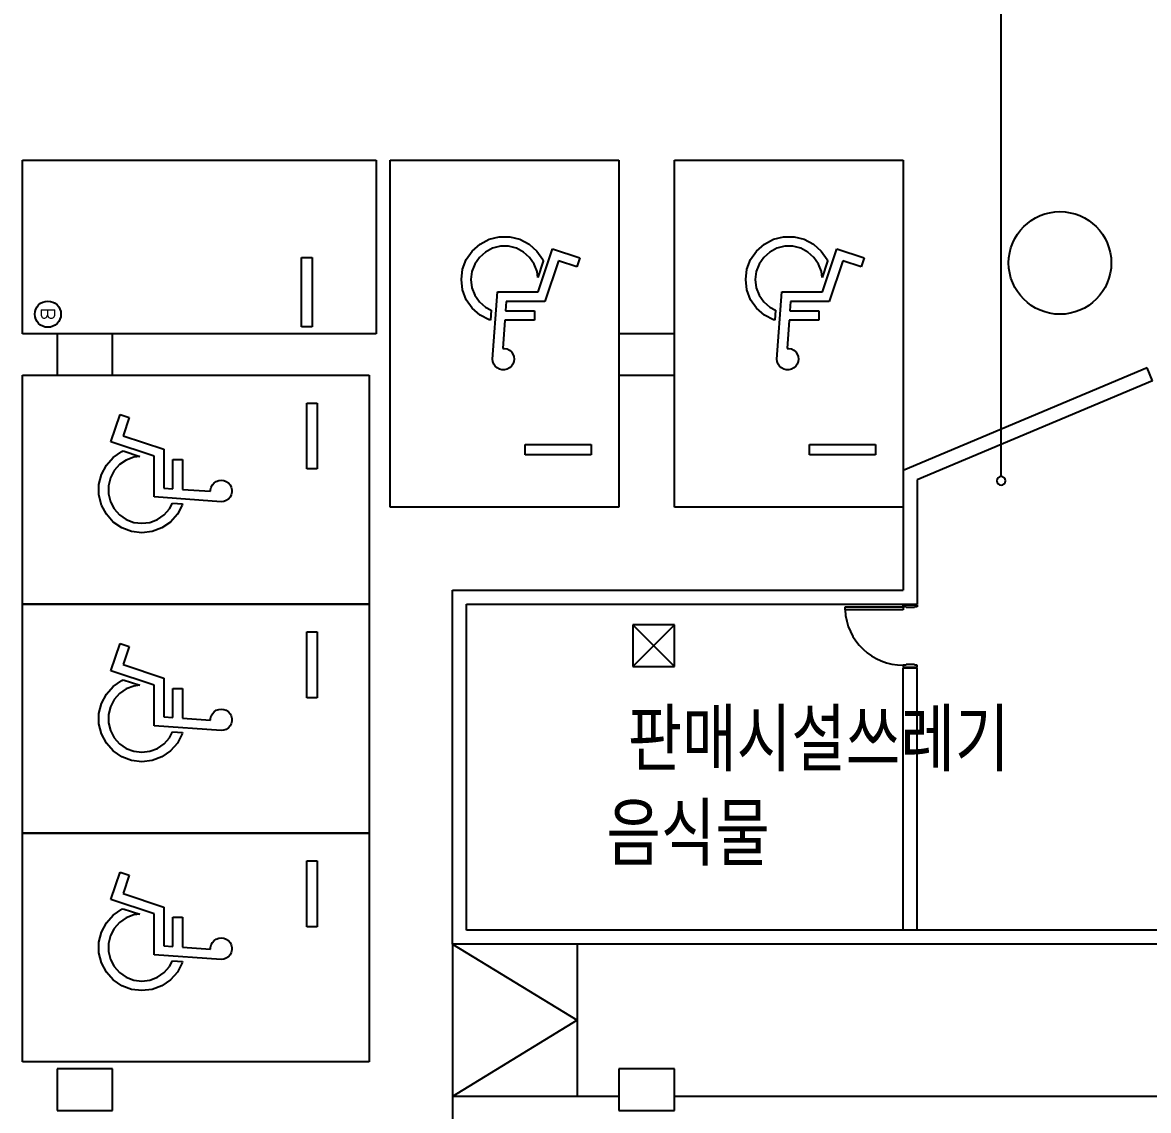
# Model space of a CAD drawing. Header units: millimetres. Extents: x -7614 to 421357, y 85218 to 341757.
# Drawn here: x 307220 to 323456, y 223427 to 239114 of the extents above; entities that cross this region are included whole.
import ezdxf
from ezdxf.enums import TextEntityAlignment as Align

# ---------------------------------------------------------------- set-up
doc = ezdxf.new("R2010")
doc.units = ezdxf.units.MM
doc.header["$LTSCALE"] = 600
doc.header["$MEASUREMENT"] = 0
doc.layers.add('e-plan', color=9, linetype='CONTINUOUS')
doc.layers.add('e-room-box', color=7, linetype='CONTINUOUS')
doc.styles.add('kiahn', font='romans.shx', dxfattribs={"bigfont": 'cadhs.shx'})

msp = doc.modelspace()

# ---------------------------------------------------------------- linework, layer by layer
at = {"layer": 'e-plan'}
for p, q in [((307220, 234627), (307220, 237127)), ((307220, 237127), (312320, 237127)), ((312320, 237127), (312320, 234627)), ((312520, 232127), (312520, 237127)), ((312520, 237127), (315820, 237127)), ((315820, 237127), (315820, 232127)), ((316620, 232127), (316620, 237127)), ((316620, 237127), (319920, 237127)), ((319920, 237127), (319920, 232127)), ((313705, 235819), (313817, 235918)), ((313817, 235918), (313950, 235988)), ((313950, 235988), (314095, 236024)), ((314095, 236024), (314245, 236024)), ((314245, 236024), (314391, 235988)), ((314391, 235988), (314524, 235918)), ((314524, 235918), (314636, 235819)), ((317805, 235819), (317917, 235918)), ((317917, 235918), (318050, 235988)), ((318050, 235988), (318195, 236024)), ((318195, 236024), (318345, 236024)), ((318345, 236024), (318491, 235988)), ((318491, 235988), (318624, 235918)), ((318624, 235918), (318736, 235819)), ((313619, 235695), (313705, 235819)), ((313895, 235804), (313808, 235727)), ((313999, 235859), (313895, 235804)), ((314112, 235887), (313999, 235859)), ((314229, 235887), (314112, 235887)), ((314342, 235859), (314229, 235887)), ((314445, 235804), (314342, 235859)), ((314533, 235727), (314445, 235804)), ((314636, 235819), (314721, 235695)), ((314654, 235229), (314862, 235851)), ((314862, 235851), (315255, 235720)), ((317719, 235695), (317805, 235819)), ((317995, 235804), (317908, 235727)), ((318099, 235859), (317995, 235804)), ((318212, 235887), (318099, 235859)), ((318329, 235887), (318212, 235887)), ((318442, 235859), (318329, 235887)), ((318545, 235804), (318442, 235859)), ((318633, 235727), (318545, 235804)), ((318736, 235819), (318821, 235695)), ((318754, 235229), (318962, 235851)), ((318962, 235851), (319355, 235720)), ((311245, 234727), (311245, 235727)), ((311245, 235727), (311395, 235727)), ((311395, 235727), (311395, 234727)), ((313566, 235555), (313619, 235695)), ((313742, 235631), (313701, 235522)), ((313808, 235727), (313742, 235631)), ((314599, 235631), (314533, 235727)), ((314640, 235522), (314599, 235631)), ((314730, 235673), (314651, 235436)), ((314721, 235695), (314730, 235673)), ((314949, 235676), (314754, 235091)), ((315211, 235589), (314949, 235676)), ((315255, 235720), (315211, 235589)), ((317666, 235555), (317719, 235695)), ((317842, 235631), (317801, 235522)), ((317908, 235727), (317842, 235631)), ((318699, 235631), (318633, 235727)), ((318740, 235522), (318699, 235631)), ((318830, 235673), (318751, 235436)), ((318821, 235695), (318830, 235673)), ((319049, 235676), (318854, 235091)), ((319311, 235589), (319049, 235676)), ((319355, 235720), (319311, 235589)), ((313548, 235406), (313566, 235555)), ((313701, 235522), (313686, 235406)), ((314651, 235436), (314640, 235522)), ((317648, 235406), (317666, 235555)), ((317801, 235522), (317786, 235406)), ((318751, 235436), (318740, 235522)), ((313566, 235257), (313548, 235406)), ((313619, 235117), (313566, 235257)), ((313686, 235406), (313701, 235290)), ((313701, 235290), (313742, 235181)), ((317666, 235257), (317648, 235406)), ((317719, 235117), (317666, 235257)), ((317786, 235406), (317801, 235290)), ((317801, 235290), (317842, 235181)), ((313705, 234994), (313619, 235117)), ((313742, 235181), (313808, 235085)), ((313998, 234261), (314067, 235229)), ((314067, 235229), (314654, 235229)), ((317805, 234994), (317719, 235117)), ((317842, 235181), (317908, 235085)), ((318098, 234261), (318167, 235229)), ((318167, 235229), (318754, 235229)), ((313817, 234894), (313705, 234994)), ((313808, 235085), (313895, 235008)), ((313895, 235008), (313978, 234964)), ((313978, 234964), (313968, 234820)), ((314195, 235091), (314186, 234958)), ((314186, 234958), (314605, 234958)), ((314754, 235091), (314195, 235091)), ((314605, 234958), (314605, 234820)), ((317917, 234894), (317805, 234994)), ((317908, 235085), (317995, 235008)), ((317995, 235008), (318078, 234964)), ((318078, 234964), (318068, 234820)), ((318295, 235091), (318286, 234958)), ((318286, 234958), (318705, 234958)), ((318854, 235091), (318295, 235091)), ((318705, 234958), (318705, 234820)), ((313950, 234825), (313817, 234894)), ((313968, 234820), (313950, 234825)), ((314176, 234820), (314147, 234415)), ((314605, 234820), (314176, 234820)), ((318050, 234825), (317917, 234894)), ((318068, 234820), (318050, 234825)), ((318276, 234820), (318247, 234415)), ((318705, 234820), (318276, 234820)), ((312320, 234627), (307220, 234627)), ((311395, 234727), (311245, 234727)), ((314147, 234415), (314172, 234415)), ((314172, 234415), (314208, 234407)), ((314208, 234407), (314241, 234389)), ((314241, 234389), (314269, 234364)), ((314269, 234364), (314291, 234333)), ((314291, 234333), (314304, 234298)), ((314304, 234298), (314309, 234261)), ((318247, 234415), (318272, 234415)), ((318272, 234415), (318308, 234407)), ((318308, 234407), (318341, 234389)), ((318341, 234389), (318369, 234364)), ((318369, 234364), (318391, 234333)), ((318391, 234333), (318404, 234298)), ((318404, 234298), (318409, 234261)), ((314002, 234224), (313998, 234261)), ((314015, 234189), (314002, 234224)), ((314037, 234158), (314015, 234189)), ((314065, 234133), (314037, 234158)), ((314098, 234116), (314065, 234133)), ((314241, 234133), (314208, 234116)), ((314269, 234158), (314241, 234133)), ((314291, 234189), (314269, 234158)), ((314304, 234224), (314291, 234189)), ((314309, 234261), (314304, 234224)), ((318102, 234224), (318098, 234261)), ((318115, 234189), (318102, 234224)), ((318137, 234158), (318115, 234189)), ((318165, 234133), (318137, 234158)), ((318198, 234116), (318165, 234133)), ((318341, 234133), (318308, 234116)), ((318369, 234158), (318341, 234133)), ((318391, 234189), (318369, 234158)), ((318404, 234224), (318391, 234189)), ((318409, 234261), (318404, 234224)), ((323437, 234133), (319920, 232653)), ((323514, 233949), (323437, 234133)), ((307220, 230727), (307220, 234027)), ((307220, 234027), (312220, 234027)), ((312220, 234027), (312220, 230727)), ((314134, 234107), (314098, 234116)), ((314172, 234107), (314134, 234107)), ((314208, 234116), (314172, 234107)), ((318234, 234107), (318198, 234116)), ((318272, 234107), (318234, 234107)), ((318308, 234116), (318272, 234107)), ((323514, 233949), (320120, 232521)), ((311319, 232677), (311319, 233627)), ((311319, 233627), (311469, 233627)), ((311469, 233627), (311469, 232677)), ((308496, 233068), (308627, 233461)), ((308627, 233461), (308758, 233418)), ((308758, 233418), (308671, 233155)), ((308671, 233155), (309256, 232960)), ((309118, 232861), (308496, 233068)), ((314470, 232879), (314470, 233029)), ((314470, 233029), (315420, 233029)), ((315420, 233029), (315420, 232879)), ((318570, 232879), (318570, 233029)), ((318570, 233029), (319520, 233029)), ((319520, 233029), (319520, 232879)), ((308429, 232730), (308528, 232842)), ((308528, 232842), (308652, 232928)), ((308652, 232928), (308674, 232936)), ((308674, 232936), (308911, 232857)), ((308825, 232847), (308716, 232805)), ((308911, 232857), (308825, 232847)), ((309118, 232273), (309118, 232861)), ((309256, 232960), (309256, 232402)), ((315420, 232879), (314470, 232879)), ((319520, 232879), (318570, 232879)), ((308359, 232597), (308429, 232730)), ((308620, 232739), (308543, 232652)), ((308716, 232805), (308620, 232739)), ((309389, 232392), (309389, 232812)), ((309389, 232812), (309527, 232812)), ((309527, 232812), (309527, 232382)), ((311469, 232677), (311319, 232677)), ((308323, 232452), (308359, 232597)), ((308488, 232548), (308460, 232435)), ((308543, 232652), (308488, 232548)), ((309983, 232476), (310014, 232497)), ((310014, 232497), (310049, 232510)), ((310049, 232510), (310086, 232515)), ((310086, 232515), (310123, 232510)), ((310123, 232510), (310158, 232497)), ((310158, 232497), (310189, 232476)), ((319920, 232653), (319920, 230927)), ((320120, 232521), (320120, 230727)), ((308323, 232302), (308323, 232452)), ((308460, 232435), (308460, 232318)), ((309256, 232402), (309389, 232392)), ((309527, 232382), (309932, 232354)), ((309932, 232378), (309941, 232415)), ((309932, 232354), (309932, 232378)), ((309941, 232415), (309958, 232448)), ((309958, 232448), (309983, 232476)), ((310189, 232476), (310214, 232448)), ((310214, 232448), (310231, 232415)), ((310231, 232415), (310240, 232378)), ((310240, 232341), (310231, 232304)), ((310240, 232378), (310240, 232341)), ((308359, 232156), (308323, 232302)), ((308460, 232318), (308488, 232205)), ((308488, 232205), (308543, 232102)), ((310086, 232204), (309118, 232273)), ((309339, 232102), (309383, 232185)), ((309383, 232185), (309527, 232175)), ((309527, 232175), (309523, 232156)), ((310123, 232208), (310086, 232204)), ((310158, 232222), (310123, 232208)), ((310189, 232243), (310158, 232222)), ((310214, 232271), (310189, 232243)), ((310231, 232304), (310214, 232271)), ((308429, 232023), (308359, 232156)), ((308528, 231911), (308429, 232023)), ((308543, 232102), (308620, 232015)), ((308620, 232015), (308716, 231948)), ((309166, 231948), (309262, 232015)), ((309262, 232015), (309339, 232102)), ((309453, 232023), (309353, 231911)), ((309523, 232156), (309453, 232023)), ((315820, 232127), (312520, 232127)), ((319920, 232127), (316620, 232127)), ((308652, 231826), (308528, 231911)), ((308716, 231948), (308825, 231907)), ((308825, 231907), (308941, 231893)), ((308941, 231893), (309057, 231907)), ((309057, 231907), (309166, 231948)), ((309353, 231911), (309230, 231826)), ((308792, 231773), (308652, 231826)), ((308941, 231755), (308792, 231773)), ((309090, 231773), (308941, 231755)), ((309230, 231826), (309090, 231773)), ((313420, 225827), (313420, 230927)), ((313420, 230927), (319920, 230927)), ((312220, 230727), (307220, 230727)), ((307220, 227427), (307220, 230727)), ((307220, 230727), (312220, 230727)), ((312220, 230727), (312220, 227427)), ((313620, 226027), (313620, 230727)), ((313620, 230727), (320120, 230727)), ((319920, 230687), (319920, 230717)), ((319920, 230717), (320120, 230717)), ((320120, 230717), (320120, 230687)), ((319081, 230647), (319081, 230687)), ((319081, 230687), (319920, 230687)), ((319920, 230647), (319081, 230647)), ((319920, 230687), (319920, 230647)), ((319960, 230687), (319920, 230687)), ((319960, 230677), (319960, 230687)), ((320080, 230677), (319960, 230677)), ((320120, 230687), (320080, 230687)), ((320080, 230687), (320080, 230677)), ((316020, 229827), (316620, 230427)), ((316620, 229827), (316020, 230427)), ((316620, 230427), (316020, 230427)), ((316020, 230427), (316020, 229827)), ((316620, 229827), (316620, 230427)), ((311319, 229377), (311319, 230327)), ((311319, 230327), (311469, 230327)), ((311469, 230327), (311469, 229377)), ((308496, 229768), (308627, 230161)), ((308627, 230161), (308758, 230118)), ((308758, 230118), (308671, 229855)), ((309118, 229561), (308496, 229768)), ((308671, 229855), (309256, 229660)), ((316020, 229827), (316620, 229827)), ((319960, 229847), (319920, 229847)), ((319920, 229847), (319920, 229817)), ((319920, 229817), (320120, 229817)), ((319920, 226027), (319920, 229807)), ((319920, 229807), (320120, 229807)), ((320080, 229857), (319960, 229857)), ((319960, 229857), (319960, 229847)), ((320080, 229847), (320080, 229857)), ((320120, 229847), (320080, 229847)), ((320120, 229817), (320120, 229847)), ((320120, 226027), (320120, 229807)), ((308528, 229542), (308652, 229628)), ((308652, 229628), (308674, 229636)), ((308674, 229636), (308911, 229557)), ((309256, 229660), (309256, 229102)), ((308359, 229297), (308429, 229430)), ((308429, 229430), (308528, 229542)), ((308620, 229439), (308543, 229352)), ((308716, 229505), (308620, 229439)), ((308825, 229547), (308716, 229505)), ((308911, 229557), (308825, 229547)), ((309118, 228973), (309118, 229561)), ((309389, 229092), (309389, 229512)), ((309389, 229512), (309527, 229512)), ((309527, 229512), (309527, 229082)), ((308323, 229152), (308359, 229297)), ((308543, 229352), (308488, 229248)), ((311469, 229377), (311319, 229377)), ((308323, 229002), (308323, 229152)), ((308488, 229248), (308460, 229135)), ((308460, 229135), (308460, 229018)), ((309256, 229102), (309389, 229092)), ((309932, 229078), (309941, 229115)), ((309941, 229115), (309958, 229148)), ((309958, 229148), (309983, 229176)), ((309983, 229176), (310014, 229197)), ((310014, 229197), (310049, 229210)), ((310049, 229210), (310086, 229215)), ((310086, 229215), (310123, 229210)), ((310123, 229210), (310158, 229197)), ((310158, 229197), (310189, 229176)), ((310189, 229176), (310214, 229148)), ((310214, 229148), (310231, 229115)), ((310231, 229115), (310240, 229078)), ((308359, 228856), (308323, 229002)), ((308460, 229018), (308488, 228905)), ((310086, 228904), (309118, 228973)), ((309527, 229082), (309932, 229054)), ((309932, 229054), (309932, 229078)), ((310189, 228943), (310158, 228922)), ((310214, 228971), (310189, 228943)), ((310231, 229004), (310214, 228971)), ((310240, 229041), (310231, 229004)), ((310240, 229078), (310240, 229041)), ((308429, 228723), (308359, 228856)), ((308488, 228905), (308543, 228802)), ((308543, 228802), (308620, 228715)), ((309262, 228715), (309339, 228802)), ((309339, 228802), (309383, 228885)), ((309383, 228885), (309527, 228875)), ((309523, 228856), (309453, 228723)), ((309527, 228875), (309523, 228856)), ((310123, 228908), (310086, 228904)), ((310158, 228922), (310123, 228908)), ((308528, 228611), (308429, 228723)), ((308652, 228526), (308528, 228611)), ((308620, 228715), (308716, 228648)), ((308716, 228648), (308825, 228607)), ((308825, 228607), (308941, 228593)), ((308941, 228593), (309057, 228607)), ((309057, 228607), (309166, 228648)), ((309166, 228648), (309262, 228715)), ((309353, 228611), (309230, 228526)), ((309453, 228723), (309353, 228611)), ((308792, 228473), (308652, 228526)), ((308941, 228455), (308792, 228473)), ((309090, 228473), (308941, 228455)), ((309230, 228526), (309090, 228473)), ((312220, 227427), (307220, 227427)), ((307220, 224127), (307220, 227427)), ((307220, 227427), (312220, 227427)), ((312220, 227427), (312220, 224127)), ((311319, 226077), (311319, 227027)), ((311319, 227027), (311469, 227027)), ((311469, 227027), (311469, 226077)), ((308496, 226468), (308627, 226861)), ((308627, 226861), (308758, 226818)), ((308758, 226818), (308671, 226555)), ((308671, 226555), (309256, 226360)), ((309118, 226261), (308496, 226468)), ((308528, 226242), (308652, 226328)), ((308652, 226328), (308674, 226336)), ((308674, 226336), (308911, 226257)), ((309256, 226360), (309256, 225802)), ((308429, 226130), (308528, 226242)), ((308716, 226205), (308620, 226139)), ((308825, 226247), (308716, 226205)), ((308911, 226257), (308825, 226247)), ((309118, 225673), (309118, 226261)), ((309389, 225792), (309389, 226212)), ((309389, 226212), (309527, 226212)), ((309527, 226212), (309527, 225782)), ((308359, 225997), (308429, 226130)), ((308543, 226052), (308488, 225948)), ((308620, 226139), (308543, 226052)), ((311469, 226077), (311319, 226077)), ((326017, 226027), (313620, 226027)), ((308323, 225852), (308359, 225997)), ((308323, 225702), (308323, 225852)), ((308488, 225948), (308460, 225835)), ((309941, 225815), (309958, 225848)), ((309958, 225848), (309983, 225876)), ((309983, 225876), (310014, 225897)), ((310014, 225897), (310049, 225910)), ((310049, 225910), (310086, 225915)), ((310086, 225915), (310123, 225910)), ((310123, 225910), (310158, 225897)), ((310158, 225897), (310189, 225876)), ((310189, 225876), (310214, 225848)), ((310214, 225848), (310231, 225815)), ((308359, 225556), (308323, 225702)), ((308460, 225835), (308460, 225718)), ((308460, 225718), (308488, 225605)), ((309256, 225802), (309389, 225792)), ((309527, 225782), (309932, 225754)), ((309932, 225778), (309941, 225815)), ((309932, 225754), (309932, 225778)), ((310231, 225704), (310214, 225671)), ((310231, 225815), (310240, 225778)), ((310240, 225741), (310231, 225704)), ((310240, 225778), (310240, 225741)), ((326165, 225827), (313420, 225827)), ((313420, 225827), (313420, 220127)), ((313420, 225827), (315220, 224727)), ((315220, 225827), (315220, 223627)), ((308429, 225423), (308359, 225556)), ((308488, 225605), (308543, 225502)), ((310086, 225604), (309118, 225673)), ((309339, 225502), (309383, 225585)), ((309383, 225585), (309527, 225575)), ((309523, 225556), (309453, 225423)), ((309527, 225575), (309523, 225556)), ((310123, 225608), (310086, 225604)), ((310158, 225622), (310123, 225608)), ((310189, 225643), (310158, 225622)), ((310214, 225671), (310189, 225643)), ((308528, 225311), (308429, 225423)), ((308543, 225502), (308620, 225415)), ((308620, 225415), (308716, 225348)), ((309166, 225348), (309262, 225415)), ((309262, 225415), (309339, 225502)), ((309453, 225423), (309353, 225311)), ((308652, 225226), (308528, 225311)), ((308792, 225173), (308652, 225226)), ((308716, 225348), (308825, 225307)), ((308825, 225307), (308941, 225293)), ((308941, 225293), (309057, 225307)), ((309057, 225307), (309166, 225348)), ((309230, 225226), (309090, 225173)), ((309353, 225311), (309230, 225226)), ((308941, 225155), (308792, 225173)), ((309090, 225173), (308941, 225155)), ((315220, 224727), (313420, 223627)), ((312220, 224127), (307220, 224127)), ((308520, 223827), (308520, 223827)), ((315820, 223627), (313420, 223627)), ((313420, 223627), (313420, 216007)), ((315820, 223627), (313420, 223627)), ((323820, 223627), (316620, 223627))]:
    msp.add_line(p, q, dxfattribs=at)
at = {"layer": 'e-plan', "ltscale": 0.5}
for p, q in [((308520, 234627), (307720, 234627)), ((307720, 234627), (307720, 234027)), ((308520, 234027), (308520, 234627)), ((316620, 234627), (315820, 234627)), ((315820, 234627), (315820, 234027)), ((316620, 234027), (316620, 234627)), ((307720, 234027), (308520, 234027)), ((315820, 234027), (316620, 234027)), ((308520, 224027), (307720, 224027)), ((307720, 224027), (307720, 223427)), ((308520, 223427), (308520, 224027)), ((316620, 224027), (315820, 224027)), ((315820, 224027), (315820, 223427)), ((316620, 223427), (316620, 224027)), ((307720, 223427), (308520, 223427)), ((315820, 223427), (316620, 223427))]:
    msp.add_line(p, q, dxfattribs=at)
msp.add_circle((322180, 235647), 740, dxfattribs=at)
at = {"layer": 'e-plan'}
msp.add_circle((307586, 234908), 189, dxfattribs=at)
msp.add_arc((319920, 230687), 840, 182.7294, 270, dxfattribs=at)
at = {"layer": 'e-room-box'}
msp.add_line((321331, 232568), (321331, 264432), dxfattribs=at)
for start, end in [(90, 270), (270, 90)]:
    msp.add_arc((321331, 232506), 62.5, start, end, dxfattribs=at)

# ---------------------------------------------------------------- texts
at = {"layer": 'e-plan', "style": 'kiahn', "text_generation_flag": 4}
msp.add_text('B', height=200, rotation=270, dxfattribs=at).set_placement((307687, 235007))
at = {"layer": 'e-plan', "style": 'kiahn'}
msp.add_text('판매시설쓰레기', height=900, dxfattribs=at).set_placement((315946, 228315))
msp.add_text('음식물', height=900, dxfattribs=at).set_placement((316817, 227445), align=Align.MIDDLE)

doc.saveas('drawing.dxf')
